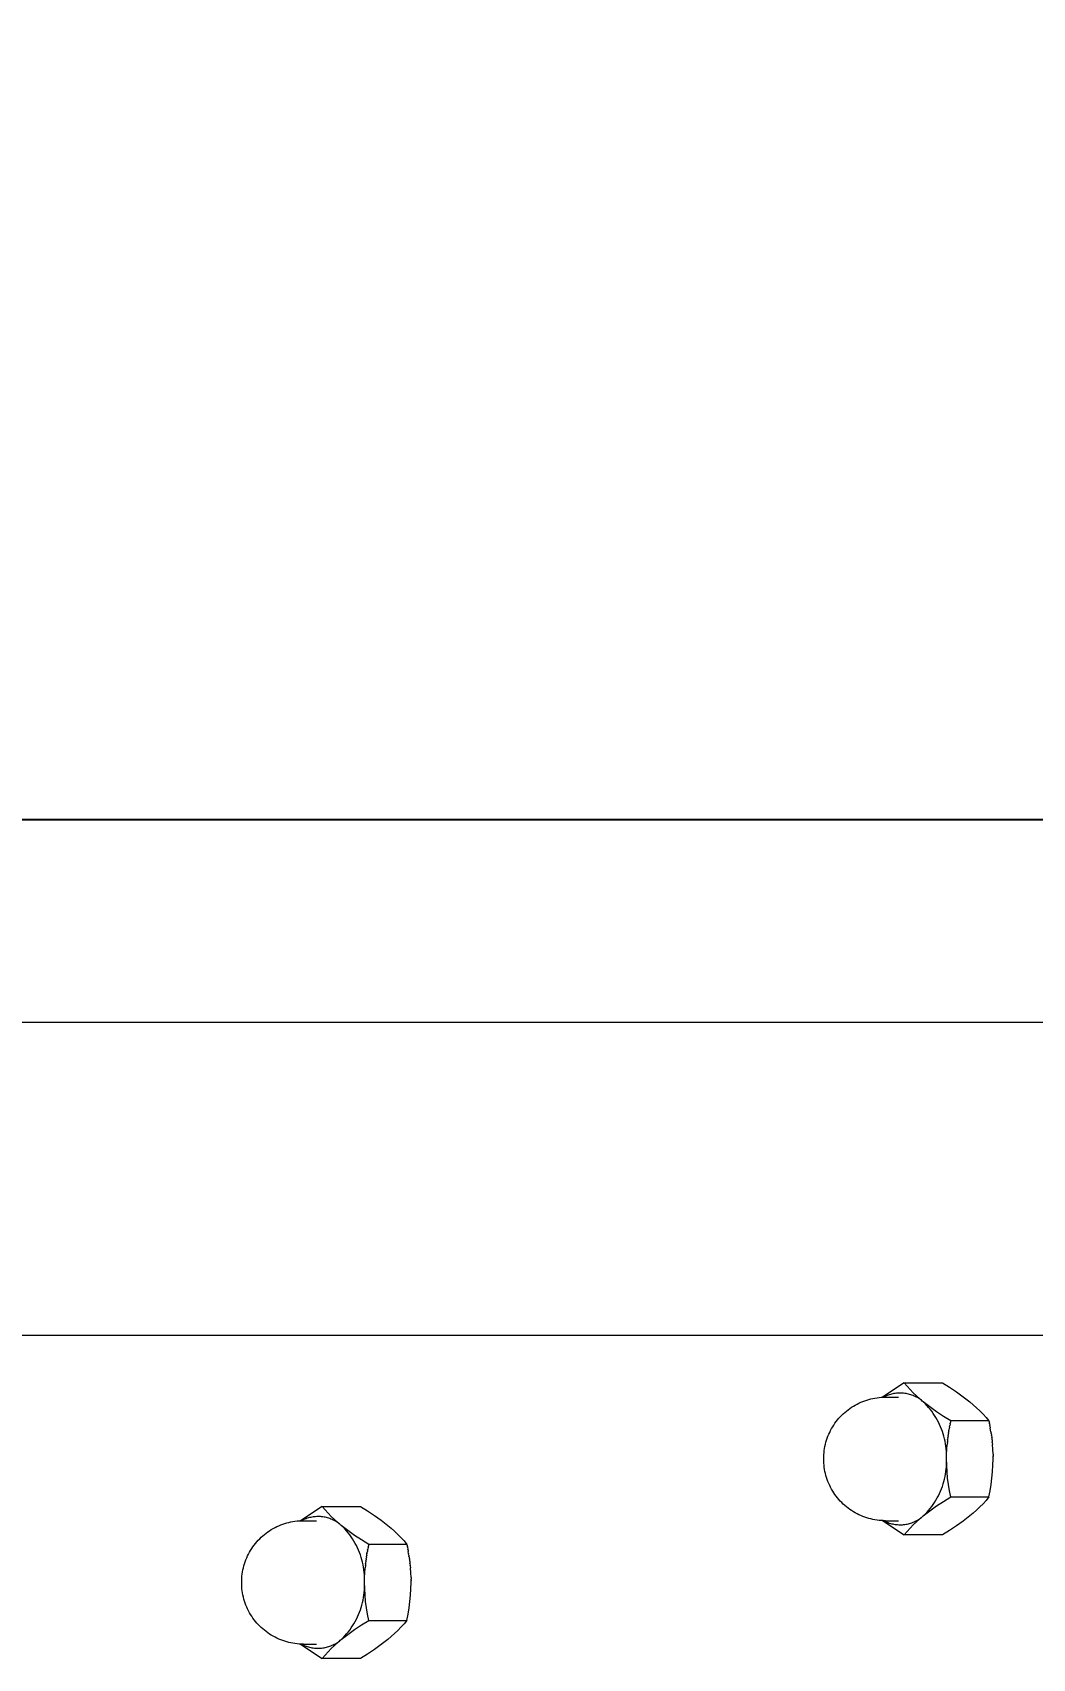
# Model space of a CAD drawing. Header units: inches. Extents: x -14 to 184, y -4 to 134.
# Drawn here: x 0.47 to 5.26, y 126.03 to 133.81 of the extents above; entities that cross this region are included whole.
import ezdxf

# ---------------------------------------------------------------- set-up
doc = ezdxf.new("R2010")
doc.units = ezdxf.units.IN
doc.layers.add('ZANO_R', color=7, linetype='Continuous', lineweight=0)
doc.layers.add('ZANO_W', color=1, linetype='Continuous', lineweight=0)
doc.styles.get("Standard").update_dxf_attribs({"font": 'arial.ttf'})
doc.dimstyles.new('amerykanie', dxfattribs={"dimtxt": 50, "dimasz": 50, "dimexe": 0.5, "dimexo": 0.5, "dimgap": 1, "dimtad": 1, "dimdec": 0, "dimzin": 0, "dimlunit": 5, "dimtxsty": 'Standard', "dimcen": 0.09, "dimclrd": 1, "dimclre": 1, "dimclrt": 1, "dimazin": 0, "dimtfac": 1, "dimtdec": 0, "dimtmove": 0, "dimatfit": 3, "dimfxl": 1, "dimtzin": 0, "dimarcsym": 1})

# ---------------------------------------------------------------- blocks, each defined once
blk = doc.blocks.new('*D381')
at = {"layer": 'ZANO_W', "color": 1, "lineweight": -2}
for p, q in [((-4.1373, 129.4139), (-4.1373, 130.5417)), ((72.4524, 129.4354), (72.4524, 130.5417)), ((-3.1373, 130.0417), (71.4524, 130.0417))]:
    blk.add_line(p, q, dxfattribs=at)
at = {"layer": 'ZANO_W', "color": 1}
for points in [[(-3.1373, 130.2084), (-3.1373, 129.8751), (-4.1373, 130.0417)], [(71.4524, 129.8751), (71.4524, 130.2084), (72.4524, 130.0417)]]:
    blk.add_solid(points, dxfattribs=at)
at = {"layer": 'ZANO_W', "color": 1, "insert": (34.1576, 131.3819), "char_height": 1.625, "attachment_point": 5}
blk.add_mtext('76 9/16', dxfattribs=at)

msp = doc.modelspace()

# ---------------------------------------------------------------- linework, layer by layer
at = {"layer": 'ZANO_R'}
for p, q in [((8.39028, 129.07141), (-3.97984, 129.07141)), ((8.04544, 127.57534), (-3.92527, 127.57534)), ((4.64115, 127.34848), (4.53839, 127.27977)), ((4.65507, 127.33205), (4.64115, 127.34848)), ((4.64115, 127.34848), (4.82408, 127.34848)), ((4.82408, 127.34848), (4.85801, 127.32741)), ((4.472, 127.26912), (4.48175, 127.27167)), ((4.48175, 127.27167), (4.49159, 127.27389)), ((4.49159, 127.27389), (4.50149, 127.27578)), ((4.50149, 127.27578), (4.51146, 127.27732)), ((4.51146, 127.27732), (4.52147, 127.27852)), ((4.52147, 127.27852), (4.53151, 127.27938)), ((4.53151, 127.27938), (4.54158, 127.2799)), ((4.54158, 127.2799), (4.55166, 127.28007)), ((4.5487, 127.2826), (4.54355, 127.27996)), ((4.55394, 127.28506), (4.5487, 127.2826)), ((4.55166, 127.28007), (4.6143, 127.28007)), ((4.55927, 127.28733), (4.55394, 127.28506)), ((4.56467, 127.28942), (4.55927, 127.28733)), ((4.57014, 127.29132), (4.56467, 127.28942)), ((4.57567, 127.29303), (4.57014, 127.29132)), ((4.58126, 127.29454), (4.57567, 127.29303)), ((4.5869, 127.29586), (4.58126, 127.29454)), ((4.59258, 127.29698), (4.5869, 127.29586)), ((4.5983, 127.29791), (4.59258, 127.29698)), ((4.60404, 127.29863), (4.5983, 127.29791)), ((4.60981, 127.29916), (4.60404, 127.29863)), ((4.61559, 127.29948), (4.60981, 127.29916)), ((4.62138, 127.2996), (4.61559, 127.29948)), ((4.62717, 127.29952), (4.62138, 127.2996)), ((4.63295, 127.29924), (4.62717, 127.29952)), ((4.63872, 127.29876), (4.63295, 127.29924)), ((4.64447, 127.29808), (4.63872, 127.29876)), ((4.65019, 127.2972), (4.64447, 127.29808)), ((4.65588, 127.29612), (4.65019, 127.2972)), ((4.66953, 127.3161), (4.65507, 127.33205)), ((4.66153, 127.29485), (4.65588, 127.29612)), ((4.66713, 127.29337), (4.66153, 127.29485)), ((4.67268, 127.29171), (4.66713, 127.29337)), ((4.68454, 127.30066), (4.66953, 127.3161)), ((4.67816, 127.28985), (4.67268, 127.29171)), ((4.68358, 127.2878), (4.67816, 127.28985)), ((4.68892, 127.28557), (4.68358, 127.2878)), ((4.70007, 127.28575), (4.68454, 127.30066)), ((4.69418, 127.28315), (4.68892, 127.28557)), ((4.69935, 127.28055), (4.69418, 127.28315)), ((4.70443, 127.27777), (4.69935, 127.28055)), ((4.7161, 127.27137), (4.70007, 127.28575)), ((4.70941, 127.27482), (4.70443, 127.27777)), ((4.71429, 127.27169), (4.70941, 127.27482)), ((4.71905, 127.2684), (4.71429, 127.27169)), ((4.73262, 127.25756), (4.7161, 127.27137)), ((4.85801, 127.32741), (4.89123, 127.30522)), ((4.89123, 127.30522), (4.92368, 127.28192)), ((4.92368, 127.28192), (4.95533, 127.25756)), ((4.33586, 127.18633), (4.34287, 127.19359)), ((4.34287, 127.19359), (4.35012, 127.20059)), ((4.35012, 127.20059), (4.35761, 127.20735)), ((4.35761, 127.20735), (4.36532, 127.21384)), ((4.36532, 127.21384), (4.37325, 127.22007)), ((4.37325, 127.22007), (4.38138, 127.22602)), ((4.38138, 127.22602), (4.38972, 127.2317)), ((4.38972, 127.2317), (4.39824, 127.23708)), ((4.39824, 127.23708), (4.40694, 127.24217)), ((4.40694, 127.24217), (4.41582, 127.24696)), ((4.41582, 127.24696), (4.42485, 127.25145)), ((4.42485, 127.25145), (4.43402, 127.25562)), ((4.43402, 127.25562), (4.44334, 127.25948)), ((4.44334, 127.25948), (4.45278, 127.26302)), ((4.45278, 127.26302), (4.46234, 127.26623)), ((4.46234, 127.26623), (4.472, 127.26912)), ((4.7237, 127.26494), (4.71905, 127.2684)), ((4.72822, 127.26133), (4.7237, 127.26494)), ((4.73262, 127.25756), (4.72822, 127.26133)), ((4.74132, 127.24908), (4.73262, 127.25756)), ((4.76427, 127.23319), (4.73262, 127.25756)), ((4.74973, 127.24031), (4.74132, 127.24908)), ((4.75784, 127.23125), (4.74973, 127.24031)), ((4.76563, 127.22193), (4.75784, 127.23125)), ((4.79672, 127.2099), (4.76427, 127.23319)), ((4.7731, 127.21234), (4.76563, 127.22193)), ((4.78023, 127.2025), (4.7731, 127.21234)), ((4.78702, 127.19243), (4.78023, 127.2025)), ((4.79347, 127.18212), (4.78702, 127.19243)), ((4.82993, 127.1877), (4.79672, 127.2099)), ((4.95533, 127.25756), (4.97184, 127.24374)), ((4.97184, 127.24374), (4.98787, 127.22937)), ((4.98787, 127.22937), (5.0034, 127.21445)), ((5.0034, 127.21445), (5.01841, 127.19901)), ((5.01841, 127.19901), (5.03288, 127.18307)), ((4.28501, 127.11161), (4.28949, 127.12064)), ((4.28949, 127.12064), (4.29428, 127.12951)), ((4.29428, 127.12951), (4.29937, 127.13821)), ((4.29937, 127.13821), (4.30476, 127.14674)), ((4.30476, 127.14674), (4.31043, 127.15507)), ((4.31043, 127.15507), (4.31639, 127.16321)), ((4.31639, 127.16321), (4.32261, 127.17114)), ((4.32261, 127.17114), (4.32911, 127.17885)), ((4.32911, 127.17885), (4.33586, 127.18633)), ((4.79955, 127.17161), (4.79347, 127.18212)), ((4.80528, 127.16089), (4.79955, 127.17161)), ((4.81063, 127.14998), (4.80528, 127.16089)), ((4.8156, 127.13889), (4.81063, 127.14998)), ((4.8202, 127.12764), (4.8156, 127.13889)), ((4.8244, 127.11624), (4.8202, 127.12764)), ((4.82821, 127.1047), (4.8244, 127.11624)), ((4.86386, 127.16664), (4.82993, 127.1877)), ((4.85446, 127.11459), (4.85568, 127.12222)), ((4.85579, 127.12293), (4.85568, 127.12222)), ((4.85579, 127.12293), (4.85756, 127.13338)), ((4.85847, 127.13854), (4.85756, 127.13338)), ((4.85847, 127.13854), (4.85956, 127.14451)), ((4.86116, 127.15303), (4.85956, 127.14451)), ((4.86116, 127.15303), (4.86166, 127.15559)), ((4.86386, 127.16664), (4.86166, 127.15559)), ((5.04679, 127.16664), (4.86386, 127.16664)), ((5.03288, 127.18307), (5.04679, 127.16664)), ((5.04679, 127.16664), (5.04899, 127.15559)), ((5.04949, 127.15303), (5.04899, 127.15559)), ((5.04949, 127.15303), (5.05109, 127.14451)), ((5.05218, 127.13854), (5.0511, 127.14451)), ((5.05218, 127.13854), (5.05309, 127.13338)), ((5.05486, 127.12293), (5.05309, 127.13338)), ((5.05486, 127.12293), (5.05497, 127.12222)), ((5.05619, 127.11459), (5.05498, 127.12222)), ((4.26068, 127.03496), (4.26256, 127.04487)), ((4.26256, 127.04487), (4.26478, 127.0547)), ((4.26478, 127.0547), (4.26734, 127.06446)), ((4.26734, 127.06446), (4.27022, 127.07412)), ((4.27022, 127.07412), (4.27344, 127.08368)), ((4.27344, 127.08368), (4.27697, 127.09312)), ((4.27697, 127.09312), (4.28083, 127.10243)), ((4.28083, 127.10243), (4.28501, 127.11161)), ((4.83163, 127.09303), (4.82821, 127.1047)), ((4.83464, 127.08126), (4.83163, 127.09303)), ((4.83725, 127.06939), (4.83464, 127.08126)), ((4.83945, 127.05744), (4.83725, 127.06939)), ((4.84124, 127.04542), (4.83945, 127.05744)), ((4.84262, 127.03335), (4.84124, 127.04542)), ((4.84536, 127.03109), (4.84706, 127.05418)), ((4.84793, 127.06355), (4.84706, 127.05418)), ((4.84793, 127.06355), (4.84814, 127.06567)), ((4.84921, 127.07559), (4.84814, 127.06567)), ((4.84921, 127.07559), (4.84938, 127.07709)), ((4.8505, 127.08645), (4.84938, 127.07709)), ((4.8505, 127.08645), (4.85075, 127.08844)), ((4.85181, 127.09646), (4.85075, 127.08844)), ((4.85181, 127.09646), (4.85227, 127.09975)), ((4.85313, 127.1058), (4.85227, 127.09975)), ((4.85313, 127.1058), (4.85391, 127.11101)), ((4.85446, 127.11459), (4.85391, 127.11101)), ((5.05619, 127.11459), (5.05674, 127.11101)), ((5.05752, 127.1058), (5.05674, 127.11101)), ((5.05752, 127.1058), (5.05838, 127.09975)), ((5.05884, 127.09646), (5.05839, 127.09975)), ((5.05884, 127.09646), (5.0599, 127.08844)), ((5.06015, 127.08645), (5.0599, 127.08844)), ((5.06015, 127.08645), (5.06128, 127.07709)), ((5.06145, 127.07559), (5.06127, 127.07709)), ((5.06145, 127.07559), (5.06251, 127.06567)), ((5.06272, 127.06355), (5.06251, 127.06567)), ((5.06272, 127.06355), (5.0636, 127.05418)), ((5.06529, 127.03107), (5.06359, 127.05418)), ((4.25639, 126.98479), (4.25656, 126.99487)), ((4.25656, 126.97471), (4.25639, 126.98479)), ((4.25656, 126.99487), (4.25708, 127.00494)), ((4.25708, 126.96464), (4.25656, 126.97471)), ((4.25708, 127.00494), (4.25793, 127.01499)), ((4.25793, 126.9546), (4.25708, 126.96464)), ((4.25793, 127.01499), (4.25914, 127.025)), ((4.25914, 127.025), (4.26068, 127.03496)), ((4.84358, 127.02123), (4.84262, 127.03335)), ((4.84413, 127.00909), (4.84358, 127.02123)), ((4.84358, 126.94835), (4.84413, 126.96049)), ((4.84397, 126.98479), (4.84433, 127.00795)), ((4.84397, 126.98479), (4.84426, 126.99694)), ((4.84426, 126.97264), (4.84397, 126.98479)), ((4.8447, 126.95426), (4.84397, 126.98479)), ((4.84426, 126.99694), (4.84413, 127.00909)), ((4.84413, 126.96049), (4.84426, 126.97264)), ((4.84433, 127.00795), (4.84536, 127.03109)), ((5.06633, 127.00792), (5.06529, 127.03107)), ((5.06595, 126.95426), (5.06668, 126.98479)), ((5.06634, 127.00792), (5.06654, 126.99984)), ((5.06659, 126.99635), (5.06653, 126.99984)), ((5.0666, 126.99635), (5.06662, 126.99468)), ((5.06668, 126.98479), (5.06662, 126.99468)), ((4.25914, 126.94459), (4.25793, 126.9546)), ((4.26068, 126.93462), (4.25914, 126.94459)), ((4.26256, 126.92472), (4.26068, 126.93462)), ((4.26478, 126.91488), (4.26256, 126.92472)), ((4.26734, 126.90513), (4.26478, 126.91488)), ((4.27022, 126.89547), (4.26734, 126.90513)), ((4.27344, 126.88591), (4.27022, 126.89547)), ((4.27697, 126.87647), (4.27344, 126.88591)), ((4.83163, 126.87655), (4.83464, 126.88833)), ((4.83464, 126.88833), (4.83725, 126.90019)), ((4.83725, 126.90019), (4.83945, 126.91215)), ((4.83945, 126.91215), (4.84124, 126.92417)), ((4.84124, 126.92417), (4.84262, 126.93624)), ((4.84262, 126.93624), (4.84358, 126.94835)), ((4.84647, 126.92378), (4.8447, 126.95426)), ((4.84928, 126.89337), (4.84647, 126.92378)), ((4.85312, 126.86307), (4.84928, 126.89337)), ((5.05754, 126.86307), (5.06137, 126.89337)), ((5.06137, 126.89337), (5.06418, 126.92378)), ((5.06418, 126.92378), (5.06595, 126.95426)), ((4.28083, 126.86716), (4.27697, 126.87647)), ((4.28501, 126.85798), (4.28083, 126.86716)), ((4.28949, 126.84895), (4.28501, 126.85798)), ((4.29428, 126.84008), (4.28949, 126.84895)), ((4.29937, 126.83137), (4.29428, 126.84008)), ((4.30476, 126.82285), (4.29937, 126.83137)), ((4.31043, 126.81451), (4.30476, 126.82285)), ((4.31639, 126.80638), (4.31043, 126.81451)), ((4.32261, 126.79845), (4.31639, 126.80638)), ((4.79955, 126.79798), (4.80528, 126.8087)), ((4.80528, 126.8087), (4.81063, 126.81961)), ((4.81063, 126.81961), (4.8156, 126.8307)), ((4.8156, 126.8307), (4.8202, 126.84195)), ((4.8202, 126.84195), (4.8244, 126.85335)), ((4.8244, 126.85335), (4.82821, 126.86489)), ((4.82821, 126.86489), (4.83163, 126.87655)), ((4.85798, 126.83292), (4.85312, 126.86307)), ((4.86386, 126.80295), (4.85798, 126.83292)), ((5.04679, 126.80295), (5.05267, 126.83292)), ((5.05267, 126.83292), (5.05754, 126.86307)), ((1.85727, 126.75793), (1.7545, 126.68922)), ((1.87118, 126.7415), (1.85727, 126.75793)), ((1.85727, 126.75793), (2.04019, 126.75793)), ((1.88565, 126.72555), (1.87118, 126.7415)), ((2.04019, 126.75793), (2.07413, 126.73686)), ((2.07413, 126.73686), (2.10734, 126.71467)), ((4.32911, 126.79074), (4.32261, 126.79845)), ((4.33586, 126.78325), (4.32911, 126.79074)), ((4.34287, 126.776), (4.33586, 126.78325)), ((4.35012, 126.769), (4.34287, 126.776)), ((4.35761, 126.76224), (4.35012, 126.769)), ((4.36532, 126.75574), (4.35761, 126.76224)), ((4.37325, 126.74952), (4.36532, 126.75574)), ((4.38138, 126.74356), (4.37325, 126.74952)), ((4.38972, 126.73789), (4.38138, 126.74356)), ((4.39824, 126.7325), (4.38972, 126.73789)), ((4.40694, 126.72741), (4.39824, 126.7325)), ((4.41582, 126.72262), (4.40694, 126.72741)), ((4.73262, 126.71203), (4.76427, 126.7364)), ((4.74132, 126.72051), (4.74973, 126.72928)), ((4.74973, 126.72928), (4.75784, 126.73833)), ((4.75784, 126.73833), (4.76563, 126.74766)), ((4.76427, 126.7364), (4.79672, 126.75969)), ((4.76563, 126.74766), (4.7731, 126.75725)), ((4.7731, 126.75725), (4.78023, 126.76708)), ((4.78023, 126.76708), (4.78702, 126.77716)), ((4.78702, 126.77716), (4.79347, 126.78746)), ((4.79347, 126.78746), (4.79955, 126.79798)), ((4.79672, 126.75969), (4.82993, 126.78188)), ((4.82993, 126.78188), (4.86386, 126.80295)), ((4.86386, 126.80295), (5.04679, 126.80295)), ((4.98787, 126.74022), (4.97184, 126.72585)), ((5.0034, 126.75514), (4.98787, 126.74022)), ((5.01841, 126.77057), (5.0034, 126.75514)), ((5.03288, 126.78652), (5.01841, 126.77057)), ((5.04679, 126.80295), (5.03288, 126.78652)), ((1.61436, 126.64653), (1.62306, 126.65162)), ((1.62306, 126.65162), (1.63193, 126.65641)), ((1.63193, 126.65641), (1.64096, 126.6609)), ((1.64096, 126.6609), (1.65014, 126.66507)), ((1.65014, 126.66507), (1.65945, 126.66893)), ((1.65945, 126.66893), (1.66889, 126.67247)), ((1.66889, 126.67247), (1.67845, 126.67568)), ((1.67845, 126.67568), (1.68811, 126.67857)), ((1.68811, 126.67857), (1.69787, 126.68112)), ((1.69787, 126.68112), (1.7077, 126.68334)), ((1.7077, 126.68334), (1.71761, 126.68522)), ((1.71761, 126.68522), (1.72757, 126.68677)), ((1.72757, 126.68677), (1.73758, 126.68797)), ((1.73758, 126.68797), (1.74763, 126.68883)), ((1.74763, 126.68883), (1.7577, 126.68935)), ((1.7577, 126.68935), (1.76778, 126.68952)), ((1.76482, 126.69205), (1.75966, 126.68941)), ((1.77006, 126.6945), (1.76482, 126.69205)), ((1.76778, 126.68952), (1.83041, 126.68952)), ((1.77538, 126.69678), (1.77006, 126.6945)), ((1.78078, 126.69887), (1.77538, 126.69678)), ((1.78625, 126.70077), (1.78078, 126.69887)), ((1.79179, 126.70247), (1.78625, 126.70077)), ((1.79737, 126.70399), (1.79179, 126.70247)), ((1.80301, 126.70531), (1.79737, 126.70399)), ((1.80869, 126.70643), (1.80301, 126.70531)), ((1.81441, 126.70736), (1.80869, 126.70643)), ((1.82015, 126.70808), (1.81441, 126.70736)), ((1.82592, 126.7086), (1.82015, 126.70808)), ((1.8317, 126.70893), (1.82592, 126.7086)), ((1.83749, 126.70905), (1.8317, 126.70893)), ((1.84328, 126.70897), (1.83749, 126.70905)), ((1.84906, 126.70869), (1.84328, 126.70897)), ((1.85484, 126.70821), (1.84906, 126.70869)), ((1.86059, 126.70753), (1.85484, 126.70821)), ((1.86631, 126.70665), (1.86059, 126.70753)), ((1.872, 126.70557), (1.86631, 126.70665)), ((1.87764, 126.70429), (1.872, 126.70557)), ((1.88325, 126.70282), (1.87764, 126.70429)), ((1.88879, 126.70116), (1.88325, 126.70282)), ((1.90066, 126.71011), (1.88565, 126.72555)), ((1.89427, 126.6993), (1.88879, 126.70116)), ((1.89969, 126.69725), (1.89427, 126.6993)), ((1.90503, 126.69502), (1.89969, 126.69725)), ((1.91618, 126.6952), (1.90066, 126.71011)), ((1.91029, 126.6926), (1.90503, 126.69502)), ((1.91547, 126.69), (1.91029, 126.6926)), ((1.92055, 126.68722), (1.91547, 126.69)), ((1.93222, 126.68082), (1.91618, 126.6952)), ((1.92553, 126.68427), (1.92055, 126.68722)), ((1.9304, 126.68114), (1.92553, 126.68427)), ((1.93517, 126.67785), (1.9304, 126.68114)), ((1.94873, 126.66701), (1.93222, 126.68082)), ((1.93981, 126.67439), (1.93517, 126.67785)), ((1.94433, 126.67078), (1.93981, 126.67439)), ((1.94873, 126.66701), (1.94433, 126.67078)), ((1.95744, 126.65853), (1.94873, 126.66701)), ((1.98038, 126.64264), (1.94873, 126.66701)), ((1.96585, 126.64976), (1.95744, 126.65853)), ((1.97395, 126.6407), (1.96585, 126.64976)), ((2.10734, 126.71467), (2.13979, 126.69137)), ((2.13979, 126.69137), (2.17144, 126.66701)), ((2.17144, 126.66701), (2.18795, 126.65319)), ((2.18795, 126.65319), (2.20398, 126.63882)), ((4.42485, 126.71814), (4.41582, 126.72262)), ((4.43402, 126.71396), (4.42485, 126.71814)), ((4.44334, 126.71011), (4.43402, 126.71396)), ((4.45278, 126.70657), (4.44334, 126.71011)), ((4.46234, 126.70335), (4.45278, 126.70657)), ((4.472, 126.70047), (4.46234, 126.70335)), ((4.48175, 126.69791), (4.472, 126.70047)), ((4.49159, 126.69569), (4.48175, 126.69791)), ((4.50149, 126.69381), (4.49159, 126.69569)), ((4.51146, 126.69227), (4.50149, 126.69381)), ((4.52147, 126.69107), (4.51146, 126.69227)), ((4.53151, 126.69021), (4.52147, 126.69107)), ((4.54158, 126.68969), (4.53151, 126.69021)), ((4.53838, 126.68982), (4.64115, 126.62111)), ((4.55166, 126.68952), (4.54158, 126.68969)), ((4.54355, 126.68963), (4.5487, 126.68699)), ((4.5487, 126.68699), (4.55394, 126.68453)), ((4.55166, 126.68952), (4.6143, 126.68952)), ((4.55394, 126.68453), (4.55927, 126.68226)), ((4.55927, 126.68226), (4.56467, 126.68017)), ((4.56467, 126.68017), (4.57014, 126.67827)), ((4.57014, 126.67827), (4.57567, 126.67656)), ((4.57567, 126.67656), (4.58126, 126.67505)), ((4.58126, 126.67505), (4.5869, 126.67373)), ((4.5869, 126.67373), (4.59258, 126.67261)), ((4.59258, 126.67261), (4.5983, 126.67168)), ((4.5983, 126.67168), (4.60404, 126.67096)), ((4.60404, 126.67096), (4.60981, 126.67043)), ((4.60981, 126.67043), (4.61559, 126.67011)), ((4.61559, 126.67011), (4.62138, 126.66998)), ((4.62138, 126.66998), (4.62717, 126.67006)), ((4.62717, 126.67006), (4.63295, 126.67034)), ((4.63295, 126.67034), (4.63872, 126.67082)), ((4.63872, 126.67082), (4.64447, 126.67151)), ((4.64447, 126.67151), (4.65019, 126.67239)), ((4.65019, 126.67239), (4.65588, 126.67347)), ((4.65507, 126.63754), (4.66953, 126.65348)), ((4.65588, 126.67347), (4.66153, 126.67474)), ((4.66153, 126.67474), (4.66713, 126.67621)), ((4.66713, 126.67621), (4.67268, 126.67788)), ((4.66953, 126.65348), (4.68454, 126.66892)), ((4.67268, 126.67788), (4.67816, 126.67974)), ((4.67816, 126.67974), (4.68358, 126.68178)), ((4.68358, 126.68178), (4.68892, 126.68402)), ((4.68454, 126.66892), (4.70007, 126.68384)), ((4.68892, 126.68402), (4.69418, 126.68644)), ((4.69418, 126.68644), (4.69935, 126.68904)), ((4.69935, 126.68904), (4.70443, 126.69182)), ((4.70007, 126.68384), (4.7161, 126.69821)), ((4.70443, 126.69182), (4.70941, 126.69477)), ((4.70941, 126.69477), (4.71429, 126.69789)), ((4.71429, 126.69789), (4.71905, 126.70119)), ((4.7161, 126.69821), (4.73262, 126.71203)), ((4.71905, 126.70119), (4.7237, 126.70464)), ((4.7237, 126.70464), (4.72822, 126.70826)), ((4.72822, 126.70826), (4.73262, 126.71203)), ((4.73262, 126.71203), (4.74132, 126.72051)), ((4.89123, 126.66437), (4.85801, 126.64218)), ((4.92367, 126.68766), (4.89123, 126.66437)), ((4.95533, 126.71203), (4.92367, 126.68766)), ((4.97184, 126.72585), (4.95533, 126.71203)), ((1.52655, 126.56452), (1.5325, 126.57266)), ((1.5325, 126.57266), (1.53873, 126.58059)), ((1.53873, 126.58059), (1.54522, 126.5883)), ((1.54522, 126.5883), (1.55198, 126.59578)), ((1.55198, 126.59578), (1.55899, 126.60303)), ((1.55899, 126.60303), (1.56624, 126.61004)), ((1.56624, 126.61004), (1.57372, 126.6168)), ((1.57372, 126.6168), (1.58143, 126.62329)), ((1.58143, 126.62329), (1.58936, 126.62952)), ((1.58936, 126.62952), (1.5975, 126.63547)), ((1.5975, 126.63547), (1.60583, 126.64115)), ((1.60583, 126.64115), (1.61436, 126.64653)), ((1.98174, 126.63138), (1.97395, 126.6407)), ((2.01283, 126.61935), (1.98038, 126.64264)), ((1.98921, 126.62179), (1.98174, 126.63138)), ((1.99634, 126.61195), (1.98921, 126.62179)), ((2.00314, 126.60187), (1.99634, 126.61195)), ((2.00958, 126.59157), (2.00314, 126.60187)), ((2.01567, 126.58105), (2.00958, 126.59157)), ((2.04604, 126.59715), (2.01283, 126.61935)), ((2.02139, 126.57033), (2.01567, 126.58105)), ((2.07998, 126.57608), (2.04604, 126.59715)), ((2.07998, 126.57608), (2.07777, 126.56504)), ((2.2629, 126.57608), (2.07998, 126.57608)), ((2.20398, 126.63882), (2.21951, 126.6239)), ((2.21951, 126.6239), (2.23452, 126.60846)), ((2.23452, 126.60846), (2.24899, 126.59252)), ((2.24899, 126.59252), (2.2629, 126.57608)), ((2.2629, 126.57608), (2.26511, 126.56504)), ((4.64115, 126.62111), (4.65507, 126.63754)), ((4.82408, 126.62111), (4.64115, 126.62111)), ((4.85801, 126.64218), (4.82408, 126.62111)), ((1.48634, 126.48357), (1.48955, 126.49312)), ((1.48955, 126.49312), (1.49309, 126.50257)), ((1.49309, 126.50257), (1.49695, 126.51188)), ((1.49695, 126.51188), (1.50112, 126.52106)), ((1.50112, 126.52106), (1.50561, 126.53009)), ((1.50561, 126.53009), (1.5104, 126.53896)), ((1.5104, 126.53896), (1.51549, 126.54766)), ((1.51549, 126.54766), (1.52087, 126.55619)), ((1.52087, 126.55619), (1.52655, 126.56452)), ((2.02674, 126.55942), (2.02139, 126.57033)), ((2.03172, 126.54834), (2.02674, 126.55942)), ((2.03631, 126.53709), (2.03172, 126.54834)), ((2.04052, 126.52568), (2.03631, 126.53709)), ((2.04433, 126.51415), (2.04052, 126.52568)), ((2.04774, 126.50248), (2.04433, 126.51415)), ((2.05076, 126.49071), (2.04774, 126.50248)), ((2.06662, 126.4959), (2.06549, 126.48653)), ((2.06662, 126.4959), (2.06687, 126.49789)), ((2.06793, 126.50591), (2.06687, 126.49789)), ((2.06793, 126.50591), (2.06838, 126.5092)), ((2.06925, 126.51524), (2.06838, 126.5092)), ((2.06925, 126.51524), (2.07002, 126.52046)), ((2.07057, 126.52404), (2.07002, 126.52046)), ((2.07057, 126.52404), (2.07179, 126.53167)), ((2.07191, 126.53238), (2.07179, 126.53167)), ((2.07191, 126.53238), (2.07367, 126.54283)), ((2.07459, 126.54799), (2.07367, 126.54283)), ((2.07459, 126.54799), (2.07567, 126.55396)), ((2.07728, 126.56247), (2.07567, 126.55396)), ((2.07728, 126.56247), (2.07777, 126.56504)), ((2.2656, 126.56247), (2.26511, 126.56504)), ((2.2656, 126.56247), (2.26721, 126.55396)), ((2.26829, 126.54799), (2.26721, 126.55396)), ((2.26829, 126.54799), (2.2692, 126.54283)), ((2.27097, 126.53238), (2.26921, 126.54283)), ((2.27097, 126.53238), (2.27109, 126.53167)), ((2.27231, 126.52404), (2.27109, 126.53167)), ((2.27231, 126.52404), (2.27286, 126.52046)), ((2.27363, 126.51525), (2.27286, 126.52046)), ((2.27363, 126.51525), (2.2745, 126.5092)), ((2.27495, 126.50591), (2.2745, 126.5092)), ((2.27495, 126.50591), (2.27601, 126.49789)), ((2.27626, 126.4959), (2.27601, 126.49789)), ((2.27626, 126.4959), (2.27739, 126.48653)), ((1.47319, 126.41439), (1.47405, 126.42444)), ((1.47405, 126.42444), (1.47525, 126.43445)), ((1.47525, 126.43445), (1.47679, 126.44441)), ((1.47679, 126.44441), (1.47868, 126.45432)), ((1.47868, 126.45432), (1.4809, 126.46415)), ((1.4809, 126.46415), (1.48345, 126.47391)), ((1.48345, 126.47391), (1.48634, 126.48357)), ((2.05336, 126.47884), (2.05076, 126.49071)), ((2.05556, 126.46689), (2.05336, 126.47884)), ((2.05735, 126.45487), (2.05556, 126.46689)), ((2.05873, 126.4428), (2.05735, 126.45487)), ((2.05969, 126.43068), (2.05873, 126.4428)), ((2.06024, 126.41854), (2.05969, 126.43068)), ((2.06008, 126.39424), (2.06044, 126.4174)), ((2.06037, 126.40639), (2.06024, 126.41854)), ((2.06044, 126.4174), (2.06147, 126.44054)), ((2.06147, 126.44054), (2.06317, 126.46363)), ((2.06405, 126.47299), (2.06318, 126.46363)), ((2.06405, 126.47299), (2.06426, 126.47511)), ((2.06532, 126.48504), (2.06426, 126.47511)), ((2.06532, 126.48504), (2.06549, 126.48653)), ((2.27756, 126.48504), (2.27739, 126.48653)), ((2.27756, 126.48504), (2.27863, 126.47512)), ((2.27883, 126.47299), (2.27862, 126.47511)), ((2.27884, 126.473), (2.27971, 126.46363)), ((2.2814, 126.44052), (2.2797, 126.46363)), ((2.28244, 126.41737), (2.2814, 126.44052)), ((2.28245, 126.41737), (2.28265, 126.40929)), ((1.4725, 126.39424), (1.47267, 126.40432)), ((1.47267, 126.38416), (1.4725, 126.39424)), ((1.47267, 126.40432), (1.47319, 126.41439)), ((1.47319, 126.37409), (1.47267, 126.38416)), ((1.47405, 126.36405), (1.47319, 126.37409)), ((1.47525, 126.35404), (1.47405, 126.36405)), ((1.47679, 126.34407), (1.47525, 126.35404)), ((1.47868, 126.33417), (1.47679, 126.34407)), ((2.05735, 126.33361), (2.05873, 126.34569)), ((2.05873, 126.34569), (2.05969, 126.3578)), ((2.05969, 126.3578), (2.06024, 126.36994)), ((2.06008, 126.39424), (2.06037, 126.40639)), ((2.06037, 126.38209), (2.06008, 126.39424)), ((2.06082, 126.36371), (2.06008, 126.39424)), ((2.06024, 126.36994), (2.06037, 126.38209)), ((2.06259, 126.33322), (2.06082, 126.36371)), ((2.28029, 126.33322), (2.28206, 126.36371)), ((2.28206, 126.36371), (2.2828, 126.39424)), ((2.28271, 126.40579), (2.28264, 126.40929)), ((2.28271, 126.40579), (2.28273, 126.40412)), ((2.2828, 126.39424), (2.28273, 126.40412)), ((1.4809, 126.32433), (1.47868, 126.33417)), ((1.48345, 126.31458), (1.4809, 126.32433)), ((1.48634, 126.30492), (1.48345, 126.31458)), ((1.48955, 126.29536), (1.48634, 126.30492)), ((1.49309, 126.28592), (1.48955, 126.29536)), ((1.49695, 126.2766), (1.49309, 126.28592)), ((1.50112, 126.26743), (1.49695, 126.2766)), ((1.50561, 126.2584), (1.50112, 126.26743)), ((2.03631, 126.2514), (2.04052, 126.2628)), ((2.04052, 126.2628), (2.04433, 126.27434)), ((2.04433, 126.27434), (2.04774, 126.286)), ((2.04774, 126.286), (2.05076, 126.29777)), ((2.05076, 126.29777), (2.05336, 126.30964)), ((2.05336, 126.30964), (2.05556, 126.32159)), ((2.05556, 126.32159), (2.05735, 126.33361)), ((2.06539, 126.30281), (2.06259, 126.33322)), ((2.06923, 126.27252), (2.06539, 126.30281)), ((2.07409, 126.24237), (2.06923, 126.27252)), ((2.26879, 126.24237), (2.27365, 126.27252)), ((2.27365, 126.27252), (2.27749, 126.30281)), ((2.27749, 126.30281), (2.28029, 126.33322)), ((1.5104, 126.24952), (1.50561, 126.2584)), ((1.51549, 126.24082), (1.5104, 126.24952)), ((1.52087, 126.2323), (1.51549, 126.24082)), ((1.52655, 126.22396), (1.52087, 126.2323)), ((1.5325, 126.21583), (1.52655, 126.22396)), ((1.53873, 126.2079), (1.5325, 126.21583)), ((1.54522, 126.20019), (1.53873, 126.2079)), ((1.55198, 126.1927), (1.54522, 126.20019)), ((1.55899, 126.18545), (1.55198, 126.1927)), ((1.56624, 126.17844), (1.55899, 126.18545)), ((1.99634, 126.17653), (2.00314, 126.18661)), ((2.00314, 126.18661), (2.00958, 126.19691)), ((2.00958, 126.19691), (2.01567, 126.20743)), ((2.01283, 126.16914), (2.04604, 126.19133)), ((2.01567, 126.20743), (2.02139, 126.21815)), ((2.02139, 126.21815), (2.02674, 126.22906)), ((2.02674, 126.22906), (2.03172, 126.24015)), ((2.03172, 126.24015), (2.03631, 126.2514)), ((2.04604, 126.19133), (2.07998, 126.2124)), ((2.07998, 126.2124), (2.07409, 126.24237)), ((2.07998, 126.2124), (2.2629, 126.2124)), ((2.24899, 126.19597), (2.23452, 126.18002)), ((2.2629, 126.2124), (2.24899, 126.19597)), ((2.2629, 126.2124), (2.26879, 126.24237)), ((1.57372, 126.17169), (1.56624, 126.17844)), ((1.58143, 126.16519), (1.57372, 126.17169)), ((1.58936, 126.15897), (1.58143, 126.16519)), ((1.5975, 126.15301), (1.58936, 126.15897)), ((1.60583, 126.14734), (1.5975, 126.15301)), ((1.61436, 126.14195), (1.60583, 126.14734)), ((1.62306, 126.13686), (1.61436, 126.14195)), ((1.63193, 126.13207), (1.62306, 126.13686)), ((1.64096, 126.12759), (1.63193, 126.13207)), ((1.65014, 126.12341), (1.64096, 126.12759)), ((1.65945, 126.11955), (1.65014, 126.12341)), ((1.66889, 126.11602), (1.65945, 126.11955)), ((1.67845, 126.1128), (1.66889, 126.11602)), ((1.68811, 126.10992), (1.67845, 126.1128)), ((1.69787, 126.10736), (1.68811, 126.10992)), ((1.7077, 126.10514), (1.69787, 126.10736)), ((1.71761, 126.10326), (1.7077, 126.10514)), ((1.91618, 126.09329), (1.93222, 126.10766)), ((1.92055, 126.10127), (1.92553, 126.10422)), ((1.92553, 126.10422), (1.9304, 126.10734)), ((1.9304, 126.10734), (1.93517, 126.11064)), ((1.93222, 126.10766), (1.94873, 126.12148)), ((1.93517, 126.11064), (1.93981, 126.11409)), ((1.93981, 126.11409), (1.94433, 126.11771)), ((1.94433, 126.11771), (1.94873, 126.12148)), ((1.94873, 126.12148), (1.98038, 126.14584)), ((1.94873, 126.12148), (1.95744, 126.12996)), ((1.95744, 126.12996), (1.96585, 126.13873)), ((1.96585, 126.13873), (1.97395, 126.14778)), ((1.97395, 126.14778), (1.98174, 126.15711)), ((1.98038, 126.14584), (2.01283, 126.16914)), ((1.98174, 126.15711), (1.98921, 126.1667)), ((1.98921, 126.1667), (1.99634, 126.17653)), ((2.17144, 126.12148), (2.13979, 126.09711)), ((2.18795, 126.13529), (2.17144, 126.12148)), ((2.20398, 126.14967), (2.18795, 126.13529)), ((2.21951, 126.16458), (2.20398, 126.14967)), ((2.23452, 126.18002), (2.21951, 126.16458)), ((1.72757, 126.10172), (1.71761, 126.10326)), ((1.73758, 126.10051), (1.72757, 126.10172)), ((1.74763, 126.09966), (1.73758, 126.10051)), ((1.7577, 126.09914), (1.74763, 126.09966)), ((1.7545, 126.09927), (1.85727, 126.03056)), ((1.76778, 126.09897), (1.7577, 126.09914)), ((1.75966, 126.09908), (1.76482, 126.09644)), ((1.76482, 126.09644), (1.77006, 126.09398)), ((1.76778, 126.09897), (1.83041, 126.09897)), ((1.77006, 126.09398), (1.77538, 126.09171)), ((1.77538, 126.09171), (1.78078, 126.08962)), ((1.78078, 126.08962), (1.78625, 126.08772)), ((1.78625, 126.08772), (1.79179, 126.08601)), ((1.79179, 126.08601), (1.79737, 126.0845)), ((1.79737, 126.0845), (1.80301, 126.08318)), ((1.80301, 126.08318), (1.80869, 126.08205)), ((1.80869, 126.08205), (1.81441, 126.08113)), ((1.81441, 126.08113), (1.82015, 126.0804)), ((1.82015, 126.0804), (1.82592, 126.07988)), ((1.82592, 126.07988), (1.8317, 126.07956)), ((1.8317, 126.07956), (1.83749, 126.07943)), ((1.83749, 126.07943), (1.84328, 126.07951)), ((1.84328, 126.07951), (1.84906, 126.07979)), ((1.84906, 126.07979), (1.85484, 126.08027)), ((1.85484, 126.08027), (1.86059, 126.08095)), ((1.85727, 126.03056), (1.87118, 126.04699)), ((2.04019, 126.03056), (1.85727, 126.03056)), ((1.86059, 126.08095), (1.86631, 126.08184)), ((1.86631, 126.08184), (1.872, 126.08291)), ((1.87118, 126.04699), (1.88565, 126.06293)), ((1.872, 126.08291), (1.87764, 126.08419)), ((1.87764, 126.08419), (1.88325, 126.08566)), ((1.88325, 126.08566), (1.88879, 126.08733)), ((1.88565, 126.06293), (1.90066, 126.07837)), ((1.88879, 126.08733), (1.89427, 126.08919)), ((1.89427, 126.08919), (1.89969, 126.09123)), ((1.89969, 126.09123), (1.90503, 126.09347)), ((1.90066, 126.07837), (1.91618, 126.09329)), ((1.90503, 126.09347), (1.91029, 126.09589)), ((1.91029, 126.09589), (1.91547, 126.09849)), ((1.91547, 126.09849), (1.92055, 126.10127)), ((2.07413, 126.05163), (2.04019, 126.03056)), ((2.10734, 126.07382), (2.07413, 126.05163)), ((2.13979, 126.09711), (2.10734, 126.07382))]:
    msp.add_line(p, q, dxfattribs=at)

# ---------------------------------------------------------------- dimensions: what is measured, and where the dimension line sits
at = {"layer": 'ZANO_W'}
dim = msp.add_linear_dim(base=(72.45243, 130.041731), p1=(-4.137324, 128.913928), p2=(72.45243, 128.935372), dimstyle='amerykanie', override={"dimtxt": 1.625, "dimasz": 1, "dimgap": 0.5, "dimdec": 4, "dimaunit": 1, "dimadec": 1, "dimtdec": 4, "dimtmove": 1, "dimfrac": 2}, dxfattribs=at)
dim.commit()
dim.dimension.update_dxf_attribs({"geometry": '*D381', "text_midpoint": (34.157553, 131.381942)})

doc.saveas('drawing.dxf')
